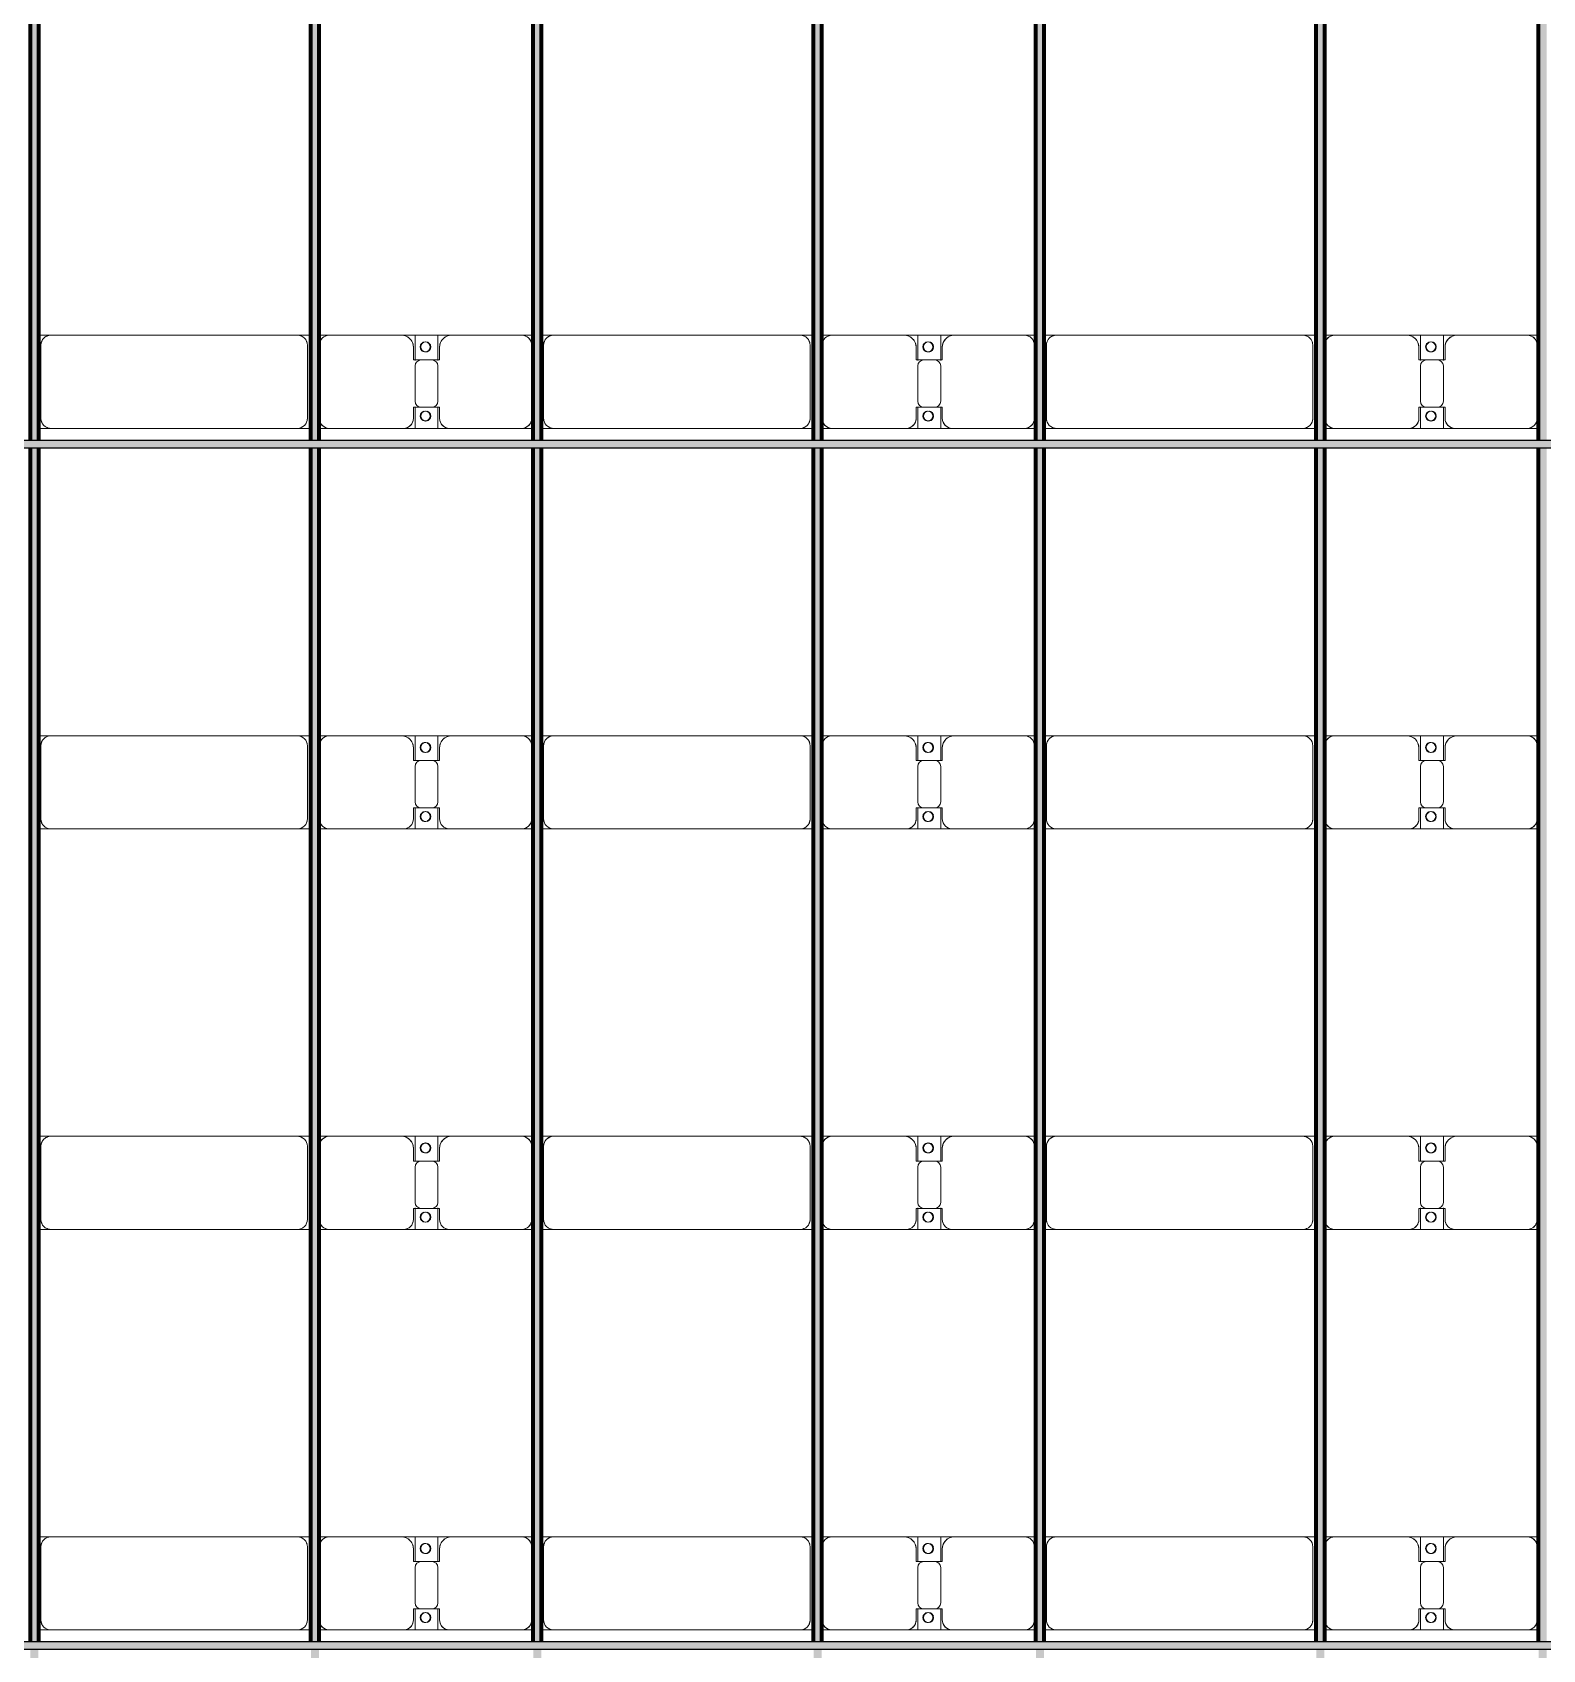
# Model space of a CAD drawing. Header units: millimetres. Extents: x -268744 to 115753, y -96240 to -10461.
# Drawn here: x -209565 to -202024, y -52647 to -44571 of the extents above; entities that cross this region are included whole.
import ezdxf

# ---------------------------------------------------------------- set-up
doc = ezdxf.new("R2010")
doc.units = ezdxf.units.MM
doc.layers.add('A-GENM', color=13, linetype='Continuous', lineweight=9)
doc.layers.add('S-BEAM', color=12, linetype='Continuous', lineweight=9)

# ---------------------------------------------------------------- blocks, each defined once
blk = doc.blocks.new('Dai phao do pin - DẢI PHAO ĐỠ PIN-V10-KHUNG KẾT CẤU BÈ PIN 1')
at = {"layer": 'A-GENM', "color": 7}
for p, q in [((44497.6, 241.6), (44559.7, 241.6)), ((44497.6, 241.6), (44559.7, 241.6)), ((44509.7, 191.6), (44509.7, -173.4)), ((45790.3, 241.6), (44559.7, 241.6)), ((45790.3, 241.6), (45857.6, 241.6)), ((45790.3, 241.6), (45857.6, 241.6)), ((45840.3, -173.4), (45840.3, 191.6)), ((45897.6, 241.6), (45949.7, 241.6)), ((45897.6, 241.6), (45949.7, 241.6)), ((45899.7, 191.6), (45899.7, -173.4)), ((46309.7, 241.6), (45949.7, 241.6)), ((46309.7, 241.6), (46492.2, 241.6)), ((46492.2, 241.6), (46309.7, 241.6)), ((46369.7, 118.2), (46369.7, 181.6)), ((46377.8, 241.6), (46560.3, 241.6)), ((46377.8, 116.2), (46377.8, 241.6)), ((46560.3, 241.6), (46377.8, 241.6)), ((46492.2, 241.6), (46492.2, 116.2)), ((46500.3, 181.6), (46500.3, 118.2)), ((46910.3, 241.6), (46560.3, 241.6)), ((46910.3, 241.6), (46967.6, 241.6)), ((46910.3, 241.6), (46967.6, 241.6)), ((46960.3, -173.4), (46960.3, 191.6)), ((47007.6, 241.6), (47069.7, 241.6)), ((47007.6, 241.6), (47069.7, 241.6)), ((47019.7, 191.6), (47019.7, -173.4)), ((48300.3, 241.6), (47069.7, 241.6)), ((48300.3, 241.6), (48367.6, 241.6)), ((48300.3, 241.6), (48367.6, 241.6)), ((48350.3, -173.4), (48350.3, 191.6)), ((48407.6, 241.6), (48459.7, 241.6)), ((48407.6, 241.6), (48459.7, 241.6)), ((48409.7, 191.6), (48409.7, -173.4)), ((48819.7, 241.6), (48459.7, 241.6)), ((48819.7, 241.6), (49002.2, 241.6)), ((49002.2, 241.6), (48819.7, 241.6)), ((48879.7, 118.2), (48879.7, 181.6)), ((48887.8, 241.6), (49070.3, 241.6)), ((48887.8, 116.2), (48887.8, 241.6)), ((49070.3, 241.6), (48887.8, 241.6)), ((49002.2, 241.6), (49002.2, 116.2)), ((49010.3, 181.6), (49010.3, 118.2)), ((49420.3, 241.6), (49070.3, 241.6)), ((49420.3, 241.6), (49477.6, 241.6)), ((49420.3, 241.6), (49477.6, 241.6)), ((49470.3, -173.4), (49470.3, 191.6)), ((49517.6, 241.6), (49579.7, 241.6)), ((49517.6, 241.6), (49579.7, 241.6)), ((49529.7, 191.6), (49529.7, -173.4)), ((50810.3, 241.6), (49579.7, 241.6)), ((50810.3, 241.6), (50877.6, 241.6)), ((50810.3, 241.6), (50877.6, 241.6)), ((50860.3, -173.4), (50860.3, 191.6)), ((50917.6, 241.6), (50969.7, 241.6)), ((50917.6, 241.6), (50969.7, 241.6)), ((50919.7, 191.6), (50919.7, -173.4)), ((51329.7, 241.6), (50969.7, 241.6)), ((51329.7, 241.6), (51512.2, 241.6)), ((51512.2, 241.6), (51329.7, 241.6)), ((51389.7, 118.2), (51389.7, 181.6)), ((51397.8, 241.6), (51580.3, 241.6)), ((51397.8, 116.2), (51397.8, 241.6)), ((51580.3, 241.6), (51397.8, 241.6)), ((51512.2, 241.6), (51512.2, 116.2)), ((51520.3, 181.6), (51520.3, 118.2)), ((51930.3, 241.6), (51580.3, 241.6)), ((51930.3, 241.6), (51987.6, 241.6)), ((51930.3, 241.6), (51987.6, 241.6)), ((51980.3, -173.4), (51980.3, 191.6)), ((46462.2, 118.2), (46369.7, 118.2)), ((46377.8, 88.2), (46377.8, -88.2)), ((46500.3, 118.2), (46407.8, 118.2)), ((46492.2, -88.2), (46492.2, 88.2)), ((48972.2, 118.2), (48879.7, 118.2)), ((48887.8, 88.2), (48887.8, -88.2)), ((49010.3, 118.2), (48917.8, 118.2)), ((49002.2, -88.2), (49002.2, 88.2)), ((51482.2, 118.2), (51389.7, 118.2)), ((51397.8, 88.2), (51397.8, -88.2)), ((51520.3, 118.2), (51427.8, 118.2)), ((51512.2, -88.2), (51512.2, 88.2)), ((46369.7, -173.4), (46369.7, -118.2)), ((46369.7, -118.2), (46462.2, -118.2)), ((46377.8, -223.4), (46377.8, -116.2)), ((46407.8, -118.2), (46500.3, -118.2)), ((46492.2, -116.2), (46492.2, -223.4)), ((46500.3, -118.2), (46500.3, -173.4)), ((48879.7, -173.4), (48879.7, -118.2)), ((48879.7, -118.2), (48972.2, -118.2)), ((48887.8, -223.4), (48887.8, -116.2)), ((48917.8, -118.2), (49010.3, -118.2)), ((49002.2, -116.2), (49002.2, -223.4)), ((49010.3, -118.2), (49010.3, -173.4)), ((51389.7, -173.4), (51389.7, -118.2)), ((51389.7, -118.2), (51482.2, -118.2)), ((51397.8, -223.4), (51397.8, -116.2)), ((51427.8, -118.2), (51520.3, -118.2)), ((51512.2, -116.2), (51512.2, -223.4)), ((51520.3, -118.2), (51520.3, -173.4)), ((44559.7, -223.4), (44497.6, -223.4)), ((44559.7, -223.4), (44497.6, -223.4)), ((44559.7, -223.4), (45790.3, -223.4)), ((45857.6, -223.4), (45790.3, -223.4)), ((45857.6, -223.4), (45790.3, -223.4)), ((45949.7, -223.4), (45897.6, -223.4)), ((45949.7, -223.4), (45897.6, -223.4)), ((45949.7, -223.4), (46319.7, -223.4)), ((46492.2, -223.4), (46319.7, -223.4)), ((46319.7, -223.4), (46492.2, -223.4)), ((46550.3, -223.4), (46377.8, -223.4)), ((46377.8, -223.4), (46550.3, -223.4)), ((46550.3, -223.4), (46910.3, -223.4)), ((46967.6, -223.4), (46910.3, -223.4)), ((46967.6, -223.4), (46910.3, -223.4)), ((47069.7, -223.4), (47007.6, -223.4)), ((47069.7, -223.4), (47007.6, -223.4)), ((47069.7, -223.4), (48300.3, -223.4)), ((48367.6, -223.4), (48300.3, -223.4)), ((48367.6, -223.4), (48300.3, -223.4)), ((48459.7, -223.4), (48407.6, -223.4)), ((48459.7, -223.4), (48407.6, -223.4)), ((48459.7, -223.4), (48829.7, -223.4)), ((49002.2, -223.4), (48829.7, -223.4)), ((48829.7, -223.4), (49002.2, -223.4)), ((49060.3, -223.4), (48887.8, -223.4)), ((48887.8, -223.4), (49060.3, -223.4)), ((49060.3, -223.4), (49420.3, -223.4)), ((49477.6, -223.4), (49420.3, -223.4)), ((49477.6, -223.4), (49420.3, -223.4)), ((49579.7, -223.4), (49517.6, -223.4)), ((49579.7, -223.4), (49517.6, -223.4)), ((49579.7, -223.4), (50810.3, -223.4)), ((50877.6, -223.4), (50810.3, -223.4)), ((50877.6, -223.4), (50810.3, -223.4)), ((50969.7, -223.4), (50917.6, -223.4)), ((50969.7, -223.4), (50917.6, -223.4)), ((50969.7, -223.4), (51339.7, -223.4)), ((51512.2, -223.4), (51339.7, -223.4)), ((51339.7, -223.4), (51512.2, -223.4)), ((51570.3, -223.4), (51397.8, -223.4)), ((51397.8, -223.4), (51570.3, -223.4)), ((51570.3, -223.4), (51930.3, -223.4)), ((51987.6, -223.4), (51930.3, -223.4)), ((51987.6, -223.4), (51930.3, -223.4))]:
    blk.add_line(p, q, dxfattribs=at)
for centre, radius, start, end in [((44559.7, 191.6), 50, 90, 180), ((44559.7, 191.6), 50, 150, 180), ((44559.7, 191.6), 50, 105, 135), ((45790.3, 191.6), 50, 0, 90), ((45790.3, 191.6), 50, 60, 90), ((45790.3, 191.6), 50, 15, 30), ((45949.7, 191.6), 50, 90, 180), ((45949.7, 191.6), 50, 105, 180), ((46309.7, 181.6), 60, 0, 90), ((46309.7, 181.6), 60, 0, 60), ((46428.6, 183.2), 25, 0, 180), ((46428.6, 183.2), 25, 180, 360), ((46428.6, 183.2), 25, 0, 165), ((46431.4, 183.2), 25, 0, 180), ((46431.4, 183.2), 25, 90, 180), ((46431.4, 183.2), 25, 180, 0), ((46431.4, 183.2), 25, 180, 300), ((46428.6, 183.2), 25, 210, 0), ((46431.4, 183.2), 25, 15, 75), ((46431.4, 183.2), 25, 330, 345), ((46560.3, 181.6), 60, 90, 180), ((46560.3, 181.6), 60, 120, 180), ((46910.3, 191.6), 50, 0, 90), ((46910.3, 191.6), 50, 0, 75), ((47069.7, 191.6), 50, 90, 180), ((47069.7, 191.6), 50, 150, 180), ((47069.7, 191.6), 50, 105, 135), ((48300.3, 191.6), 50, 0, 90), ((48300.3, 191.6), 50, 60, 90), ((48300.3, 191.6), 50, 15, 30), ((48459.7, 191.6), 50, 90, 180), ((48459.7, 191.6), 50, 105, 180), ((48819.7, 181.6), 60, 0, 90), ((48819.7, 181.6), 60, 0, 60), ((48938.6, 183.2), 25, 0, 180), ((48938.6, 183.2), 25, 180, 360), ((48938.6, 183.2), 25, 0, 165), ((48941.4, 183.2), 25, 0, 180), ((48941.4, 183.2), 25, 90, 180), ((48941.4, 183.2), 25, 180, 360), ((48941.4, 183.2), 25, 180, 300), ((48938.6, 183.2), 25, 210, 0), ((48941.4, 183.2), 25, 15, 75), ((48941.4, 183.2), 25, 330, 345), ((49070.3, 181.6), 60, 90, 180), ((49070.3, 181.6), 60, 120, 180), ((49420.3, 191.6), 50, 0, 90), ((49420.3, 191.6), 50, 0, 75), ((49579.7, 191.6), 50, 90, 180), ((49579.7, 191.6), 50, 150, 180), ((49579.7, 191.6), 50, 105, 135), ((50810.3, 191.6), 50, 360, 90), ((50810.3, 191.6), 50, 60, 90), ((50810.3, 191.6), 50, 15, 30), ((50969.7, 191.6), 50, 90, 180), ((50969.7, 191.6), 50, 105, 180), ((51329.7, 181.6), 60, 0, 90), ((51329.7, 181.6), 60, 0, 60), ((51448.6, 183.2), 25, 360, 180), ((51448.6, 183.2), 25, 180, 0), ((51448.6, 183.2), 25, 360, 165), ((51451.4, 183.2), 25, 0, 180), ((51451.4, 183.2), 25, 90, 180), ((51451.4, 183.2), 25, 180, 0), ((51451.4, 183.2), 25, 180, 300), ((51448.6, 183.2), 25, 210, 360), ((51451.4, 183.2), 25, 15, 75), ((51451.4, 183.2), 25, 330, 345), ((51580.3, 181.6), 60, 90, 180), ((51580.3, 181.6), 60, 120, 180), ((51930.3, 191.6), 50, 0, 90), ((51930.3, 191.6), 50, 0, 75), ((46407.8, 88.2), 30, 90, 180), ((46462.2, 88.2), 30, 0, 90), ((48917.8, 88.2), 30, 90, 180), ((48972.2, 88.2), 30, 0, 90), ((51427.8, 88.2), 30, 90, 180), ((51482.2, 88.2), 30, 0, 90), ((46407.8, -88.2), 30, 180, 270), ((46428.6, -161.8), 25, 0, 180), ((46428.6, -161.8), 25, 105, 165), ((46431.4, -161.8), 25, 0, 180), ((46431.4, -161.8), 25, 105, 180), ((46428.6, -161.8), 25, 0, 75), ((46431.4, -161.8), 25, 15, 75), ((46462.2, -88.2), 30, 270, 360), ((48917.8, -88.2), 30, 180, 270), ((48938.6, -161.8), 25, 0, 180), ((48938.6, -161.8), 25, 105, 165), ((48941.4, -161.8), 25, 360, 180), ((48941.4, -161.8), 25, 105, 180), ((48938.6, -161.8), 25, 0, 75), ((48941.4, -161.8), 25, 15, 75), ((48972.2, -88.2), 30, 270, 360), ((51427.8, -88.2), 30, 180, 270), ((51448.6, -161.8), 25, 360, 180), ((51448.6, -161.8), 25, 105, 165), ((51451.4, -161.8), 25, 0, 180), ((51451.4, -161.8), 25, 105, 180), ((51448.6, -161.8), 25, 360, 75), ((51451.4, -161.8), 25, 15, 75), ((51482.2, -88.2), 30, 270, 0), ((44559.7, -173.4), 50, 180, 270), ((44559.7, -173.4), 50, 180, 210), ((44559.7, -173.4), 50, 240, 270), ((45790.3, -173.4), 50, 270, 0), ((45790.3, -173.4), 50, 285, 300), ((45790.3, -173.4), 50, 330, 360), ((45949.7, -173.4), 50, 180, 270), ((45949.7, -173.4), 50, 180, 255), ((46319.7, -173.4), 50, 270, 0), ((46319.7, -173.4), 50, 285, 0), ((46428.6, -161.8), 25, 180, 0), ((46428.6, -161.8), 25, 195, 0), ((46431.4, -161.8), 25, 180, 0), ((46431.4, -161.8), 25, 180, 270), ((46431.4, -161.8), 25, 285, 345), ((46550.3, -173.4), 50, 180, 270), ((46550.3, -173.4), 50, 180, 255), ((46910.3, -173.4), 50, 270, 0), ((46910.3, -173.4), 50, 285, 360), ((47069.7, -173.4), 50, 180, 270), ((47069.7, -173.4), 50, 180, 210), ((47069.7, -173.4), 50, 240, 270), ((48300.3, -173.4), 50, 270, 0), ((48300.3, -173.4), 50, 285, 300), ((48300.3, -173.4), 50, 330, 0), ((48459.7, -173.4), 50, 180, 270), ((48459.7, -173.4), 50, 180, 255), ((48829.7, -173.4), 50, 270, 0), ((48829.7, -173.4), 50, 285, 0), ((48938.6, -161.8), 25, 180, 0), ((48938.6, -161.8), 25, 195, 0), ((48941.4, -161.8), 25, 180, 360), ((48941.4, -161.8), 25, 180, 270), ((48941.4, -161.8), 25, 285, 345), ((49060.3, -173.4), 50, 180, 270), ((49060.3, -173.4), 50, 180, 255), ((49420.3, -173.4), 50, 270, 360), ((49420.3, -173.4), 50, 285, 360), ((49579.7, -173.4), 50, 180, 270), ((49579.7, -173.4), 50, 180, 210), ((49579.7, -173.4), 50, 240, 270), ((50810.3, -173.4), 50, 270, 0), ((50810.3, -173.4), 50, 285, 300), ((50810.3, -173.4), 50, 330, 0), ((50969.7, -173.4), 50, 180, 270), ((50969.7, -173.4), 50, 180, 255), ((51339.7, -173.4), 50, 270, 360), ((51339.7, -173.4), 50, 285, 0), ((51448.6, -161.8), 25, 180, 0), ((51448.6, -161.8), 25, 195, 360), ((51451.4, -161.8), 25, 180, 0), ((51451.4, -161.8), 25, 180, 270), ((51451.4, -161.8), 25, 285, 345), ((51570.3, -173.4), 50, 180, 270), ((51570.3, -173.4), 50, 180, 255), ((51930.3, -173.4), 50, 270, 0), ((51930.3, -173.4), 50, 285, 0)]:
    blk.add_arc(centre, radius, start, end, dxfattribs=at)
blk = doc.blocks.new('Dai phao do pin - DẢI PHAO ĐỠ PIN-V11-KHUNG KẾT CẤU BÈ PIN 1')
at = {"layer": 'A-GENM', "color": 7}
for p, q in [((44497.6, 241.6), (44559.7, 241.6)), ((44497.6, 241.6), (44559.7, 241.6)), ((44509.7, 191.6), (44509.7, -173.4)), ((45790.3, 241.6), (44559.7, 241.6)), ((45790.3, 241.6), (45857.6, 241.6)), ((45790.3, 241.6), (45857.6, 241.6)), ((45840.3, -173.4), (45840.3, 191.6)), ((45897.6, 241.6), (45949.7, 241.6)), ((45897.6, 241.6), (45949.7, 241.6)), ((45899.7, 191.6), (45899.7, -173.4)), ((46309.7, 241.6), (45949.7, 241.6)), ((46309.7, 241.6), (46492.2, 241.6)), ((46492.2, 241.6), (46309.7, 241.6)), ((46369.7, 118.2), (46369.7, 181.6)), ((46377.8, 241.6), (46560.3, 241.6)), ((46377.8, 116.2), (46377.8, 241.6)), ((46560.3, 241.6), (46377.8, 241.6)), ((46492.2, 241.6), (46492.2, 116.2)), ((46500.3, 181.6), (46500.3, 118.2)), ((46910.3, 241.6), (46560.3, 241.6)), ((46910.3, 241.6), (46967.6, 241.6)), ((46910.3, 241.6), (46967.6, 241.6)), ((46960.3, -173.4), (46960.3, 191.6)), ((47007.6, 241.6), (47069.7, 241.6)), ((47007.6, 241.6), (47069.7, 241.6)), ((47019.7, 191.6), (47019.7, -173.4)), ((48300.3, 241.6), (47069.7, 241.6)), ((48300.3, 241.6), (48367.6, 241.6)), ((48300.3, 241.6), (48367.6, 241.6)), ((48350.3, -173.4), (48350.3, 191.6)), ((48407.6, 241.6), (48459.7, 241.6)), ((48407.6, 241.6), (48459.7, 241.6)), ((48409.7, 191.6), (48409.7, -173.4)), ((48819.7, 241.6), (48459.7, 241.6)), ((48819.7, 241.6), (49002.2, 241.6)), ((49002.2, 241.6), (48819.7, 241.6)), ((48879.7, 118.2), (48879.7, 181.6)), ((48887.8, 241.6), (49070.3, 241.6)), ((48887.8, 116.2), (48887.8, 241.6)), ((49070.3, 241.6), (48887.8, 241.6)), ((49002.2, 241.6), (49002.2, 116.2)), ((49010.3, 181.6), (49010.3, 118.2)), ((49420.3, 241.6), (49070.3, 241.6)), ((49420.3, 241.6), (49477.6, 241.6)), ((49420.3, 241.6), (49477.6, 241.6)), ((49470.3, -173.4), (49470.3, 191.6)), ((49517.6, 241.6), (49579.7, 241.6)), ((49517.6, 241.6), (49579.7, 241.6)), ((49529.7, 191.6), (49529.7, -173.4)), ((50810.3, 241.6), (49579.7, 241.6)), ((50810.3, 241.6), (50877.6, 241.6)), ((50810.3, 241.6), (50877.6, 241.6)), ((50860.3, -173.4), (50860.3, 191.6)), ((50917.6, 241.6), (50969.7, 241.6)), ((50917.6, 241.6), (50969.7, 241.6)), ((50919.7, 191.6), (50919.7, -173.4)), ((51329.7, 241.6), (50969.7, 241.6)), ((51329.7, 241.6), (51512.2, 241.6)), ((51512.2, 241.6), (51329.7, 241.6)), ((51389.7, 118.2), (51389.7, 181.6)), ((51397.8, 241.6), (51580.3, 241.6)), ((51397.8, 116.2), (51397.8, 241.6)), ((51580.3, 241.6), (51397.8, 241.6)), ((51512.2, 241.6), (51512.2, 116.2)), ((51520.3, 181.6), (51520.3, 118.2)), ((51930.3, 241.6), (51580.3, 241.6)), ((51930.3, 241.6), (51987.6, 241.6)), ((51930.3, 241.6), (51987.6, 241.6)), ((51980.3, -173.4), (51980.3, 191.6)), ((46462.2, 118.2), (46369.7, 118.2)), ((46377.8, 88.2), (46377.8, -88.2)), ((46500.3, 118.2), (46407.8, 118.2)), ((46492.2, -88.2), (46492.2, 88.2)), ((48972.2, 118.2), (48879.7, 118.2)), ((48887.8, 88.2), (48887.8, -88.2)), ((49010.3, 118.2), (48917.8, 118.2)), ((49002.2, -88.2), (49002.2, 88.2)), ((51482.2, 118.2), (51389.7, 118.2)), ((51397.8, 88.2), (51397.8, -88.2)), ((51520.3, 118.2), (51427.8, 118.2)), ((51512.2, -88.2), (51512.2, 88.2)), ((46369.7, -173.4), (46369.7, -118.2)), ((46369.7, -118.2), (46462.2, -118.2)), ((46377.8, -223.4), (46377.8, -116.2)), ((46407.8, -118.2), (46500.3, -118.2)), ((46492.2, -116.2), (46492.2, -223.4)), ((46500.3, -118.2), (46500.3, -173.4)), ((48879.7, -173.4), (48879.7, -118.2)), ((48879.7, -118.2), (48972.2, -118.2)), ((48887.8, -223.4), (48887.8, -116.2)), ((48917.8, -118.2), (49010.3, -118.2)), ((49002.2, -116.2), (49002.2, -223.4)), ((49010.3, -118.2), (49010.3, -173.4)), ((51389.7, -173.4), (51389.7, -118.2)), ((51389.7, -118.2), (51482.2, -118.2)), ((51397.8, -223.4), (51397.8, -116.2)), ((51427.8, -118.2), (51520.3, -118.2)), ((51512.2, -116.2), (51512.2, -223.4)), ((51520.3, -118.2), (51520.3, -173.4)), ((44559.7, -223.4), (44497.6, -223.4)), ((44559.7, -223.4), (44497.6, -223.4)), ((44559.7, -223.4), (45790.3, -223.4)), ((45857.6, -223.4), (45790.3, -223.4)), ((45857.6, -223.4), (45790.3, -223.4)), ((45949.7, -223.4), (45897.6, -223.4)), ((45949.7, -223.4), (45897.6, -223.4)), ((45949.7, -223.4), (46319.7, -223.4)), ((46492.2, -223.4), (46319.7, -223.4)), ((46319.7, -223.4), (46492.2, -223.4)), ((46550.3, -223.4), (46377.8, -223.4)), ((46377.8, -223.4), (46550.3, -223.4)), ((46550.3, -223.4), (46910.3, -223.4)), ((46967.6, -223.4), (46910.3, -223.4)), ((46967.6, -223.4), (46910.3, -223.4)), ((47069.7, -223.4), (47007.6, -223.4)), ((47069.7, -223.4), (47007.6, -223.4)), ((47069.7, -223.4), (48300.3, -223.4)), ((48367.6, -223.4), (48300.3, -223.4)), ((48367.6, -223.4), (48300.3, -223.4)), ((48459.7, -223.4), (48407.6, -223.4)), ((48459.7, -223.4), (48407.6, -223.4)), ((48459.7, -223.4), (48829.7, -223.4)), ((49002.2, -223.4), (48829.7, -223.4)), ((48829.7, -223.4), (49002.2, -223.4)), ((49060.3, -223.4), (48887.8, -223.4)), ((48887.8, -223.4), (49060.3, -223.4)), ((49060.3, -223.4), (49420.3, -223.4)), ((49477.6, -223.4), (49420.3, -223.4)), ((49477.6, -223.4), (49420.3, -223.4)), ((49579.7, -223.4), (49517.6, -223.4)), ((49579.7, -223.4), (49517.6, -223.4)), ((49579.7, -223.4), (50810.3, -223.4)), ((50877.6, -223.4), (50810.3, -223.4)), ((50877.6, -223.4), (50810.3, -223.4)), ((50969.7, -223.4), (50917.6, -223.4)), ((50969.7, -223.4), (50917.6, -223.4)), ((50969.7, -223.4), (51339.7, -223.4)), ((51512.2, -223.4), (51339.7, -223.4)), ((51339.7, -223.4), (51512.2, -223.4)), ((51570.3, -223.4), (51397.8, -223.4)), ((51397.8, -223.4), (51570.3, -223.4)), ((51570.3, -223.4), (51930.3, -223.4)), ((51987.6, -223.4), (51930.3, -223.4)), ((51987.6, -223.4), (51930.3, -223.4))]:
    blk.add_line(p, q, dxfattribs=at)
for centre, radius, start, end in [((44559.7, 191.6), 50, 90, 180), ((44559.7, 191.6), 50, 150, 180), ((44559.7, 191.6), 50, 105, 135), ((45790.3, 191.6), 50, 0, 90), ((45790.3, 191.6), 50, 60, 90), ((45790.3, 191.6), 50, 15, 30), ((45949.7, 191.6), 50, 90, 180), ((45949.7, 191.6), 50, 105, 180), ((46309.7, 181.6), 60, 0, 90), ((46309.7, 181.6), 60, 0, 60), ((46428.6, 183.2), 25, 0, 180), ((46428.6, 183.2), 25, 180, 360), ((46428.6, 183.2), 25, 0, 165), ((46431.4, 183.2), 25, 0, 180), ((46431.4, 183.2), 25, 90, 180), ((46431.4, 183.2), 25, 180, 0), ((46431.4, 183.2), 25, 180, 300), ((46428.6, 183.2), 25, 210, 0), ((46431.4, 183.2), 25, 15, 75), ((46431.4, 183.2), 25, 330, 345), ((46560.3, 181.6), 60, 90, 180), ((46560.3, 181.6), 60, 120, 180), ((46910.3, 191.6), 50, 0, 90), ((46910.3, 191.6), 50, 0, 75), ((47069.7, 191.6), 50, 90, 180), ((47069.7, 191.6), 50, 150, 180), ((47069.7, 191.6), 50, 105, 135), ((48300.3, 191.6), 50, 0, 90), ((48300.3, 191.6), 50, 60, 90), ((48300.3, 191.6), 50, 15, 30), ((48459.7, 191.6), 50, 90, 180), ((48459.7, 191.6), 50, 105, 180), ((48819.7, 181.6), 60, 0, 90), ((48819.7, 181.6), 60, 0, 60), ((48938.6, 183.2), 25, 0, 180), ((48938.6, 183.2), 25, 180, 360), ((48938.6, 183.2), 25, 0, 165), ((48941.4, 183.2), 25, 0, 180), ((48941.4, 183.2), 25, 90, 180), ((48941.4, 183.2), 25, 180, 360), ((48941.4, 183.2), 25, 180, 300), ((48938.6, 183.2), 25, 210, 0), ((48941.4, 183.2), 25, 15, 75), ((48941.4, 183.2), 25, 330, 345), ((49070.3, 181.6), 60, 90, 180), ((49070.3, 181.6), 60, 120, 180), ((49420.3, 191.6), 50, 0, 90), ((49420.3, 191.6), 50, 0, 75), ((49579.7, 191.6), 50, 90, 180), ((49579.7, 191.6), 50, 150, 180), ((49579.7, 191.6), 50, 105, 135), ((50810.3, 191.6), 50, 360, 90), ((50810.3, 191.6), 50, 60, 90), ((50810.3, 191.6), 50, 15, 30), ((50969.7, 191.6), 50, 90, 180), ((50969.7, 191.6), 50, 105, 180), ((51329.7, 181.6), 60, 0, 90), ((51329.7, 181.6), 60, 0, 60), ((51448.6, 183.2), 25, 360, 180), ((51448.6, 183.2), 25, 180, 0), ((51448.6, 183.2), 25, 360, 165), ((51451.4, 183.2), 25, 0, 180), ((51451.4, 183.2), 25, 90, 180), ((51451.4, 183.2), 25, 180, 0), ((51451.4, 183.2), 25, 180, 300), ((51448.6, 183.2), 25, 210, 360), ((51451.4, 183.2), 25, 15, 75), ((51451.4, 183.2), 25, 330, 345), ((51580.3, 181.6), 60, 90, 180), ((51580.3, 181.6), 60, 120, 180), ((51930.3, 191.6), 50, 0, 90), ((51930.3, 191.6), 50, 0, 75), ((46407.8, 88.2), 30, 90, 180), ((46462.2, 88.2), 30, 0, 90), ((48917.8, 88.2), 30, 90, 180), ((48972.2, 88.2), 30, 0, 90), ((51427.8, 88.2), 30, 90, 180), ((51482.2, 88.2), 30, 0, 90), ((46407.8, -88.2), 30, 180, 270), ((46428.6, -161.8), 25, 0, 180), ((46428.6, -161.8), 25, 105, 165), ((46431.4, -161.8), 25, 0, 180), ((46431.4, -161.8), 25, 105, 180), ((46428.6, -161.8), 25, 0, 75), ((46431.4, -161.8), 25, 15, 75), ((46462.2, -88.2), 30, 270, 360), ((48917.8, -88.2), 30, 180, 270), ((48938.6, -161.8), 25, 0, 180), ((48938.6, -161.8), 25, 105, 165), ((48941.4, -161.8), 25, 360, 180), ((48941.4, -161.8), 25, 105, 180), ((48938.6, -161.8), 25, 0, 75), ((48941.4, -161.8), 25, 15, 75), ((48972.2, -88.2), 30, 270, 360), ((51427.8, -88.2), 30, 180, 270), ((51448.6, -161.8), 25, 360, 180), ((51448.6, -161.8), 25, 105, 165), ((51451.4, -161.8), 25, 0, 180), ((51451.4, -161.8), 25, 105, 180), ((51448.6, -161.8), 25, 360, 75), ((51451.4, -161.8), 25, 15, 75), ((51482.2, -88.2), 30, 270, 0), ((44559.7, -173.4), 50, 180, 270), ((44559.7, -173.4), 50, 180, 210), ((44559.7, -173.4), 50, 240, 270), ((45790.3, -173.4), 50, 270, 0), ((45790.3, -173.4), 50, 285, 300), ((45790.3, -173.4), 50, 330, 360), ((45949.7, -173.4), 50, 180, 270), ((45949.7, -173.4), 50, 180, 255), ((46319.7, -173.4), 50, 270, 0), ((46319.7, -173.4), 50, 285, 0), ((46428.6, -161.8), 25, 180, 0), ((46428.6, -161.8), 25, 195, 0), ((46431.4, -161.8), 25, 180, 0), ((46431.4, -161.8), 25, 180, 270), ((46431.4, -161.8), 25, 285, 345), ((46550.3, -173.4), 50, 180, 270), ((46550.3, -173.4), 50, 180, 255), ((46910.3, -173.4), 50, 270, 0), ((46910.3, -173.4), 50, 285, 360), ((47069.7, -173.4), 50, 180, 270), ((47069.7, -173.4), 50, 180, 210), ((47069.7, -173.4), 50, 240, 270), ((48300.3, -173.4), 50, 270, 0), ((48300.3, -173.4), 50, 285, 300), ((48300.3, -173.4), 50, 330, 0), ((48459.7, -173.4), 50, 180, 270), ((48459.7, -173.4), 50, 180, 255), ((48829.7, -173.4), 50, 270, 0), ((48829.7, -173.4), 50, 285, 0), ((48938.6, -161.8), 25, 180, 0), ((48938.6, -161.8), 25, 195, 0), ((48941.4, -161.8), 25, 180, 360), ((48941.4, -161.8), 25, 180, 270), ((48941.4, -161.8), 25, 285, 345), ((49060.3, -173.4), 50, 180, 270), ((49060.3, -173.4), 50, 180, 255), ((49420.3, -173.4), 50, 270, 360), ((49420.3, -173.4), 50, 285, 360), ((49579.7, -173.4), 50, 180, 270), ((49579.7, -173.4), 50, 180, 210), ((49579.7, -173.4), 50, 240, 270), ((50810.3, -173.4), 50, 270, 0), ((50810.3, -173.4), 50, 285, 300), ((50810.3, -173.4), 50, 330, 0), ((50969.7, -173.4), 50, 180, 270), ((50969.7, -173.4), 50, 180, 255), ((51339.7, -173.4), 50, 270, 360), ((51339.7, -173.4), 50, 285, 0), ((51448.6, -161.8), 25, 180, 0), ((51448.6, -161.8), 25, 195, 360), ((51451.4, -161.8), 25, 180, 0), ((51451.4, -161.8), 25, 180, 270), ((51451.4, -161.8), 25, 285, 345), ((51570.3, -173.4), 50, 180, 270), ((51570.3, -173.4), 50, 180, 255), ((51930.3, -173.4), 50, 270, 0), ((51930.3, -173.4), 50, 285, 0)]:
    blk.add_arc(centre, radius, start, end, dxfattribs=at)
blk = doc.blocks.new('Dai phao do pin - DẢI PHAO ĐỠ PIN-V12-KHUNG KẾT CẤU BÈ PIN 1')
at = {"layer": 'A-GENM', "color": 7}
for p, q in [((44497.6, 241.6), (44559.7, 241.6)), ((44497.6, 241.6), (44559.7, 241.6)), ((44509.7, 191.6), (44509.7, -173.4)), ((45790.3, 241.6), (44559.7, 241.6)), ((45790.3, 241.6), (45857.6, 241.6)), ((45790.3, 241.6), (45857.6, 241.6)), ((45840.3, -173.4), (45840.3, 191.6)), ((45897.6, 241.6), (45949.7, 241.6)), ((45897.6, 241.6), (45949.7, 241.6)), ((45899.7, 191.6), (45899.7, -173.4)), ((46309.7, 241.6), (45949.7, 241.6)), ((46309.7, 241.6), (46492.2, 241.6)), ((46492.2, 241.6), (46309.7, 241.6)), ((46369.7, 118.2), (46369.7, 181.6)), ((46377.8, 241.6), (46560.3, 241.6)), ((46377.8, 116.2), (46377.8, 241.6)), ((46560.3, 241.6), (46377.8, 241.6)), ((46492.2, 241.6), (46492.2, 116.2)), ((46500.3, 181.6), (46500.3, 118.2)), ((46910.3, 241.6), (46560.3, 241.6)), ((46910.3, 241.6), (46967.6, 241.6)), ((46910.3, 241.6), (46967.6, 241.6)), ((46960.3, -173.4), (46960.3, 191.6)), ((47007.6, 241.6), (47069.7, 241.6)), ((47007.6, 241.6), (47069.7, 241.6)), ((47019.7, 191.6), (47019.7, -173.4)), ((48300.3, 241.6), (47069.7, 241.6)), ((48300.3, 241.6), (48367.6, 241.6)), ((48300.3, 241.6), (48367.6, 241.6)), ((48350.3, -173.4), (48350.3, 191.6)), ((48407.6, 241.6), (48459.7, 241.6)), ((48407.6, 241.6), (48459.7, 241.6)), ((48409.7, 191.6), (48409.7, -173.4)), ((48819.7, 241.6), (48459.7, 241.6)), ((48819.7, 241.6), (49002.2, 241.6)), ((49002.2, 241.6), (48819.7, 241.6)), ((48879.7, 118.2), (48879.7, 181.6)), ((48887.8, 241.6), (49070.3, 241.6)), ((48887.8, 116.2), (48887.8, 241.6)), ((49070.3, 241.6), (48887.8, 241.6)), ((49002.2, 241.6), (49002.2, 116.2)), ((49010.3, 181.6), (49010.3, 118.2)), ((49420.3, 241.6), (49070.3, 241.6)), ((49420.3, 241.6), (49477.6, 241.6)), ((49420.3, 241.6), (49477.6, 241.6)), ((49470.3, -173.4), (49470.3, 191.6)), ((49517.6, 241.6), (49579.7, 241.6)), ((49517.6, 241.6), (49579.7, 241.6)), ((49529.7, 191.6), (49529.7, -173.4)), ((50810.3, 241.6), (49579.7, 241.6)), ((50810.3, 241.6), (50877.6, 241.6)), ((50810.3, 241.6), (50877.6, 241.6)), ((50860.3, -173.4), (50860.3, 191.6)), ((50917.6, 241.6), (50969.7, 241.6)), ((50917.6, 241.6), (50969.7, 241.6)), ((50919.7, 191.6), (50919.7, -173.4)), ((51329.7, 241.6), (50969.7, 241.6)), ((51329.7, 241.6), (51512.2, 241.6)), ((51512.2, 241.6), (51329.7, 241.6)), ((51389.7, 118.2), (51389.7, 181.6)), ((51397.8, 241.6), (51580.3, 241.6)), ((51397.8, 116.2), (51397.8, 241.6)), ((51580.3, 241.6), (51397.8, 241.6)), ((51512.2, 241.6), (51512.2, 116.2)), ((51520.3, 181.6), (51520.3, 118.2)), ((51930.3, 241.6), (51580.3, 241.6)), ((51930.3, 241.6), (51987.6, 241.6)), ((51930.3, 241.6), (51987.6, 241.6)), ((51980.3, -173.4), (51980.3, 191.6)), ((46462.2, 118.2), (46369.7, 118.2)), ((46377.8, 88.2), (46377.8, -88.2)), ((46500.3, 118.2), (46407.8, 118.2)), ((46492.2, -88.2), (46492.2, 88.2)), ((48972.2, 118.2), (48879.7, 118.2)), ((48887.8, 88.2), (48887.8, -88.2)), ((49010.3, 118.2), (48917.8, 118.2)), ((49002.2, -88.2), (49002.2, 88.2)), ((51482.2, 118.2), (51389.7, 118.2)), ((51397.8, 88.2), (51397.8, -88.2)), ((51520.3, 118.2), (51427.8, 118.2)), ((51512.2, -88.2), (51512.2, 88.2)), ((46369.7, -173.4), (46369.7, -118.2)), ((46369.7, -118.2), (46462.2, -118.2)), ((46377.8, -223.4), (46377.8, -116.2)), ((46407.8, -118.2), (46500.3, -118.2)), ((46492.2, -116.2), (46492.2, -223.4)), ((46500.3, -118.2), (46500.3, -173.4)), ((48879.7, -173.4), (48879.7, -118.2)), ((48879.7, -118.2), (48972.2, -118.2)), ((48887.8, -223.4), (48887.8, -116.2)), ((48917.8, -118.2), (49010.3, -118.2)), ((49002.2, -116.2), (49002.2, -223.4)), ((49010.3, -118.2), (49010.3, -173.4)), ((51389.7, -173.4), (51389.7, -118.2)), ((51389.7, -118.2), (51482.2, -118.2)), ((51397.8, -223.4), (51397.8, -116.2)), ((51427.8, -118.2), (51520.3, -118.2)), ((51512.2, -116.2), (51512.2, -223.4)), ((51520.3, -118.2), (51520.3, -173.4)), ((44559.7, -223.4), (44497.6, -223.4)), ((44559.7, -223.4), (44497.6, -223.4)), ((44559.7, -223.4), (45790.3, -223.4)), ((45857.6, -223.4), (45790.3, -223.4)), ((45857.6, -223.4), (45790.3, -223.4)), ((45949.7, -223.4), (45897.6, -223.4)), ((45949.7, -223.4), (45897.6, -223.4)), ((45949.7, -223.4), (46319.7, -223.4)), ((46492.2, -223.4), (46319.7, -223.4)), ((46319.7, -223.4), (46492.2, -223.4)), ((46550.3, -223.4), (46377.8, -223.4)), ((46377.8, -223.4), (46550.3, -223.4)), ((46550.3, -223.4), (46910.3, -223.4)), ((46967.6, -223.4), (46910.3, -223.4)), ((46967.6, -223.4), (46910.3, -223.4)), ((47069.7, -223.4), (47007.6, -223.4)), ((47069.7, -223.4), (47007.6, -223.4)), ((47069.7, -223.4), (48300.3, -223.4)), ((48367.6, -223.4), (48300.3, -223.4)), ((48367.6, -223.4), (48300.3, -223.4)), ((48459.7, -223.4), (48407.6, -223.4)), ((48459.7, -223.4), (48407.6, -223.4)), ((48459.7, -223.4), (48829.7, -223.4)), ((49002.2, -223.4), (48829.7, -223.4)), ((48829.7, -223.4), (49002.2, -223.4)), ((49060.3, -223.4), (48887.8, -223.4)), ((48887.8, -223.4), (49060.3, -223.4)), ((49060.3, -223.4), (49420.3, -223.4)), ((49477.6, -223.4), (49420.3, -223.4)), ((49477.6, -223.4), (49420.3, -223.4)), ((49579.7, -223.4), (49517.6, -223.4)), ((49579.7, -223.4), (49517.6, -223.4)), ((49579.7, -223.4), (50810.3, -223.4)), ((50877.6, -223.4), (50810.3, -223.4)), ((50877.6, -223.4), (50810.3, -223.4)), ((50969.7, -223.4), (50917.6, -223.4)), ((50969.7, -223.4), (50917.6, -223.4)), ((50969.7, -223.4), (51339.7, -223.4)), ((51512.2, -223.4), (51339.7, -223.4)), ((51339.7, -223.4), (51512.2, -223.4)), ((51570.3, -223.4), (51397.8, -223.4)), ((51397.8, -223.4), (51570.3, -223.4)), ((51570.3, -223.4), (51930.3, -223.4)), ((51987.6, -223.4), (51930.3, -223.4)), ((51987.6, -223.4), (51930.3, -223.4))]:
    blk.add_line(p, q, dxfattribs=at)
for centre, radius, start, end in [((44559.7, 191.6), 50, 90, 180), ((44559.7, 191.6), 50, 150, 180), ((44559.7, 191.6), 50, 105, 135), ((45790.3, 191.6), 50, 0, 90), ((45790.3, 191.6), 50, 60, 90), ((45790.3, 191.6), 50, 15, 30), ((45949.7, 191.6), 50, 90, 180), ((45949.7, 191.6), 50, 105, 180), ((46309.7, 181.6), 60, 0, 90), ((46309.7, 181.6), 60, 0, 60), ((46428.6, 183.2), 25, 0, 180), ((46428.6, 183.2), 25, 180, 360), ((46428.6, 183.2), 25, 0, 165), ((46431.4, 183.2), 25, 0, 180), ((46431.4, 183.2), 25, 90, 180), ((46431.4, 183.2), 25, 180, 0), ((46431.4, 183.2), 25, 180, 300), ((46428.6, 183.2), 25, 210, 0), ((46431.4, 183.2), 25, 15, 75), ((46431.4, 183.2), 25, 330, 345), ((46560.3, 181.6), 60, 90, 180), ((46560.3, 181.6), 60, 120, 180), ((46910.3, 191.6), 50, 0, 90), ((46910.3, 191.6), 50, 0, 75), ((47069.7, 191.6), 50, 90, 180), ((47069.7, 191.6), 50, 150, 180), ((47069.7, 191.6), 50, 105, 135), ((48300.3, 191.6), 50, 0, 90), ((48300.3, 191.6), 50, 60, 90), ((48300.3, 191.6), 50, 15, 30), ((48459.7, 191.6), 50, 90, 180), ((48459.7, 191.6), 50, 105, 180), ((48819.7, 181.6), 60, 0, 90), ((48819.7, 181.6), 60, 0, 60), ((48938.6, 183.2), 25, 0, 180), ((48938.6, 183.2), 25, 180, 360), ((48938.6, 183.2), 25, 0, 165), ((48941.4, 183.2), 25, 0, 180), ((48941.4, 183.2), 25, 90, 180), ((48941.4, 183.2), 25, 180, 360), ((48941.4, 183.2), 25, 180, 300), ((48938.6, 183.2), 25, 210, 0), ((48941.4, 183.2), 25, 15, 75), ((48941.4, 183.2), 25, 330, 345), ((49070.3, 181.6), 60, 90, 180), ((49070.3, 181.6), 60, 120, 180), ((49420.3, 191.6), 50, 0, 90), ((49420.3, 191.6), 50, 0, 75), ((49579.7, 191.6), 50, 90, 180), ((49579.7, 191.6), 50, 150, 180), ((49579.7, 191.6), 50, 105, 135), ((50810.3, 191.6), 50, 360, 90), ((50810.3, 191.6), 50, 60, 90), ((50810.3, 191.6), 50, 15, 30), ((50969.7, 191.6), 50, 90, 180), ((50969.7, 191.6), 50, 105, 180), ((51329.7, 181.6), 60, 0, 90), ((51329.7, 181.6), 60, 0, 60), ((51448.6, 183.2), 25, 360, 180), ((51448.6, 183.2), 25, 180, 0), ((51448.6, 183.2), 25, 360, 165), ((51451.4, 183.2), 25, 0, 180), ((51451.4, 183.2), 25, 90, 180), ((51451.4, 183.2), 25, 180, 0), ((51451.4, 183.2), 25, 180, 300), ((51448.6, 183.2), 25, 210, 360), ((51451.4, 183.2), 25, 15, 75), ((51451.4, 183.2), 25, 330, 345), ((51580.3, 181.6), 60, 90, 180), ((51580.3, 181.6), 60, 120, 180), ((51930.3, 191.6), 50, 0, 90), ((51930.3, 191.6), 50, 0, 75), ((46407.8, 88.2), 30, 90, 180), ((46462.2, 88.2), 30, 0, 90), ((48917.8, 88.2), 30, 90, 180), ((48972.2, 88.2), 30, 0, 90), ((51427.8, 88.2), 30, 90, 180), ((51482.2, 88.2), 30, 0, 90), ((46407.8, -88.2), 30, 180, 270), ((46428.6, -161.8), 25, 0, 180), ((46428.6, -161.8), 25, 105, 165), ((46431.4, -161.8), 25, 0, 180), ((46431.4, -161.8), 25, 105, 180), ((46428.6, -161.8), 25, 0, 75), ((46431.4, -161.8), 25, 15, 75), ((46462.2, -88.2), 30, 270, 360), ((48917.8, -88.2), 30, 180, 270), ((48938.6, -161.8), 25, 0, 180), ((48938.6, -161.8), 25, 105, 165), ((48941.4, -161.8), 25, 360, 180), ((48941.4, -161.8), 25, 105, 180), ((48938.6, -161.8), 25, 0, 75), ((48941.4, -161.8), 25, 15, 75), ((48972.2, -88.2), 30, 270, 360), ((51427.8, -88.2), 30, 180, 270), ((51448.6, -161.8), 25, 360, 180), ((51448.6, -161.8), 25, 105, 165), ((51451.4, -161.8), 25, 0, 180), ((51451.4, -161.8), 25, 105, 180), ((51448.6, -161.8), 25, 360, 75), ((51451.4, -161.8), 25, 15, 75), ((51482.2, -88.2), 30, 270, 0), ((44559.7, -173.4), 50, 180, 270), ((44559.7, -173.4), 50, 180, 210), ((44559.7, -173.4), 50, 240, 270), ((45790.3, -173.4), 50, 270, 0), ((45790.3, -173.4), 50, 285, 300), ((45790.3, -173.4), 50, 330, 360), ((45949.7, -173.4), 50, 180, 270), ((45949.7, -173.4), 50, 180, 255), ((46319.7, -173.4), 50, 270, 0), ((46319.7, -173.4), 50, 285, 0), ((46428.6, -161.8), 25, 180, 0), ((46428.6, -161.8), 25, 195, 0), ((46431.4, -161.8), 25, 180, 0), ((46431.4, -161.8), 25, 180, 270), ((46431.4, -161.8), 25, 285, 345), ((46550.3, -173.4), 50, 180, 270), ((46550.3, -173.4), 50, 180, 255), ((46910.3, -173.4), 50, 270, 0), ((46910.3, -173.4), 50, 285, 360), ((47069.7, -173.4), 50, 180, 270), ((47069.7, -173.4), 50, 180, 210), ((47069.7, -173.4), 50, 240, 270), ((48300.3, -173.4), 50, 270, 0), ((48300.3, -173.4), 50, 285, 300), ((48300.3, -173.4), 50, 330, 0), ((48459.7, -173.4), 50, 180, 270), ((48459.7, -173.4), 50, 180, 255), ((48829.7, -173.4), 50, 270, 0), ((48829.7, -173.4), 50, 285, 0), ((48938.6, -161.8), 25, 180, 0), ((48938.6, -161.8), 25, 195, 0), ((48941.4, -161.8), 25, 180, 360), ((48941.4, -161.8), 25, 180, 270), ((48941.4, -161.8), 25, 285, 345), ((49060.3, -173.4), 50, 180, 270), ((49060.3, -173.4), 50, 180, 255), ((49420.3, -173.4), 50, 270, 360), ((49420.3, -173.4), 50, 285, 360), ((49579.7, -173.4), 50, 180, 270), ((49579.7, -173.4), 50, 180, 210), ((49579.7, -173.4), 50, 240, 270), ((50810.3, -173.4), 50, 270, 0), ((50810.3, -173.4), 50, 285, 300), ((50810.3, -173.4), 50, 330, 0), ((50969.7, -173.4), 50, 180, 270), ((50969.7, -173.4), 50, 180, 255), ((51339.7, -173.4), 50, 270, 360), ((51339.7, -173.4), 50, 285, 0), ((51448.6, -161.8), 25, 180, 0), ((51448.6, -161.8), 25, 195, 360), ((51451.4, -161.8), 25, 180, 0), ((51451.4, -161.8), 25, 180, 270), ((51451.4, -161.8), 25, 285, 345), ((51570.3, -173.4), 50, 180, 270), ((51570.3, -173.4), 50, 180, 255), ((51930.3, -173.4), 50, 270, 0), ((51930.3, -173.4), 50, 285, 0)]:
    blk.add_arc(centre, radius, start, end, dxfattribs=at)
blk = doc.blocks.new('Dầm C52 - Hộp 40x60-V24-KHUNG KẾT CẤU BÈ PIN 1')
at = {"layer": 'S-BEAM', "lineweight": 25}
blk.add_hatch(color=4, dxfattribs=at).paths.add_polyline_path([(-145811, -20), (145811, -20), (145811, 20), (-145811, 20)])
at = {"layer": 'S-BEAM', "color": 4, "lineweight": 25}
for p, q in [((-145811, 20), (145811, 20)), ((145811, -20), (-145811, -20))]:
    blk.add_line(p, q, dxfattribs=at)
blk = doc.blocks.new('Dầm C52 - Hộp 40x60-V26-KHUNG KẾT CẤU BÈ PIN 1')
at = {"layer": 'S-BEAM', "lineweight": 25}
h = blk.add_hatch(color=4, dxfattribs=at)
h.paths.add_polyline_path([(-145811, -20), (-73437.3, -15.7), (-73437.3, 20), (-145811, 20), (-145811, -15.7)])
h.paths.add_polyline_path([(-72237.3, -20), (-593.6, -15.7), (-593.6, 20), (-72237.3, 20), (-72237.3, -15.7)])
h.paths.add_polyline_path([(606.4, -20), (72250.2, -15.7), (72250.2, 20), (606.4, 20), (606.4, -15.7)])
h.paths.add_polyline_path([(73450.2, -20), (144462.7, -15.7), (144462.7, 20), (73450.2, 20), (73450.2, -15.7)])
h.paths.add_polyline_path([(145662.7, -20), (145811, -15.7), (145811, 20), (145662.7, 20), (145662.7, -15.7)])
at = {"layer": 'S-BEAM', "color": 4, "lineweight": 25}
for p, q in [((-145811, 20), (-73437.3, 20)), ((-73437.3, -20), (-145811, -20))]:
    blk.add_line(p, q, dxfattribs=at)
blk = doc.blocks.new('Dầm C52 - Dầm C52-V2-KHUNG KẾT CẤU BÈ PIN 1')
at = {"layer": 'S-BEAM', "lineweight": 140}
h = blk.add_hatch(color=1, dxfattribs=at)
h.paths.add_polyline_path([(-25480.9, 20), (-25480.9, -20), (-25440.9, -20), (-25440.9, 20)])
h.paths.add_polyline_path([(-25400.9, 20), (-25400.9, -20), (-19440.9, -20), (-19443, 20), (-24983.5, 20)])
h.paths.add_polyline_path([(-19400.9, 20), (-19400.9, -20), (-13440.9, -20), (-13440.9, 20), (-18519.6, 20)])
h.paths.add_polyline_path([(-13400.9, -20), (-7440.9, -20), (-7440.9, 20), (-13400.9, 20)])
h.paths.add_polyline_path([(-7400.9, 20), (-7400.9, -20), (-1440.9, -20), (-1440.9, 20), (-6515.3, 20)])
h.paths.add_polyline_path([(-1400.9, 20), (-1400.9, -20), (4559.1, -20), (4559.1, 20), (-974.9, 20)])
h.paths.add_polyline_path([(4599.1, -20), (10559.1, -20), (10559.1, 20), (4599.1, 20)])
h.paths.add_polyline_path([(10599.1, -20), (16559.1, -20), (16559.1, 20), (10599.1, 20)])
h.paths.add_polyline_path([(16599.1, 20), (16599.1, -20), (22559.1, -20), (22559.1, 20), (17493.2, 20)])
h.paths.add_polyline_path([(22599.1, 20), (22599.1, -20), (25259.1, -20), (25259.1, 20), (23033.7, 20)])
h.paths.add_polyline_path([(25299.1, -20), (25480.9, -20), (25480.9, 20), (25299.1, 20)])
at = {"layer": 'S-BEAM', "color": 1, "lineweight": 140}
for p, q in [((-7400.9, 20), (-1440.9, 20)), ((-1400.9, 20), (4559.1, 20)), ((-1440.9, -20), (-7400.9, -20)), ((4559.1, -20), (-1400.9, -20))]:
    blk.add_line(p, q, dxfattribs=at)
blk = doc.blocks.new('Dầm C52 - Dầm C52-102503-KHUNG KẾT CẤU BÈ PIN 1')
at = {"layer": 'S-BEAM', "lineweight": 140}
h = blk.add_hatch(color=1, dxfattribs=at)
h.paths.add_polyline_path([(-25480.9, 20), (-25480.9, -20), (-25440.9, -20), (-25440.9, 20)])
h.paths.add_polyline_path([(-25400.9, 20), (-25400.9, -20), (-19440.9, -20), (-19443, 20), (-24983.5, 20)])
h.paths.add_polyline_path([(-19400.9, 20), (-19400.9, -20), (-13440.9, -20), (-13440.9, 20), (-17596.2, 20)])
h.paths.add_polyline_path([(-13400.9, -20), (-7440.9, -20), (-7440.9, 20), (-13400.9, 20)])
h.paths.add_polyline_path([(-7400.9, -20), (-1440.9, -20), (-1440.9, 20), (-7400.9, 20)])
h.paths.add_polyline_path([(-1400.9, -20), (4559.1, -20), (4559.1, 20), (-1400.9, 20)])
h.paths.add_polyline_path([(4599.1, -20), (10559.1, -20), (10559.1, 20), (4599.1, 20)])
h.paths.add_polyline_path([(10599.1, 20), (10599.1, -20), (16559.1, -20), (16559.1, 20), (11952.8, 20)])
h.paths.add_polyline_path([(16599.1, -20), (22559.1, -20), (22559.1, 20), (16599.1, 20)])
h.paths.add_polyline_path([(22599.1, -20), (25259.1, -20), (25259.1, 20), (22599.1, 20)])
h.paths.add_polyline_path([(25299.1, -20), (25441.8, -20), (25441.8, 20), (25299.1, 20)])
at = {"layer": 'S-BEAM', "color": 1, "lineweight": 140}
for p, q in [((-7400.9, 20), (-1440.9, 20)), ((-1400.9, 20), (4559.1, 20)), ((-1440.9, -20), (-7400.9, -20)), ((4559.1, -20), (-1400.9, -20))]:
    blk.add_line(p, q, dxfattribs=at)
blk = doc.blocks.new('Dầm C52 - Dầm C52-V20-KHUNG KẾT CẤU BÈ PIN 1')
at = {"layer": 'S-BEAM', "lineweight": 140}
h = blk.add_hatch(color=1, dxfattribs=at)
h.paths.add_polyline_path([(-25480.9, 20), (-25480.9, -20), (-25440.9, -20), (-25440.9, 20)])
h.paths.add_polyline_path([(-25400.9, 1.6), (-25400.9, -20), (-19440.9, -20), (-19443, 20), (-25400.9, 20)])
h.paths.add_polyline_path([(-19400.9, -20), (-13440.9, -20), (-13440.9, 20), (-19400.9, 20), (-19400.9, 1.6)])
h.paths.add_polyline_path([(-13400.9, 1.6), (-13400.9, -20), (-7440.9, -20), (-7440.9, 20), (-13400.9, 20)])
h.paths.add_polyline_path([(-7400.9, 20), (-7400.9, -20), (-1440.9, -20), (-1440.9, 20), (-6515.3, 20)])
h.paths.add_polyline_path([(-1400.9, 1.6), (-1400.9, -20), (4559.1, -20), (4559.1, 20), (-1400.9, 20)])
h.paths.add_polyline_path([(4599.1, 1.6), (4599.1, -20), (10559.1, -20), (10559.1, 20), (4599.1, 20)])
h.paths.add_polyline_path([(10599.1, 20), (10599.1, -20), (16559.1, -20), (16559.1, 20), (11029.4, 20)])
h.paths.add_polyline_path([(16599.1, 20), (16599.1, -20), (22559.1, -20), (22559.1, 20), (17493.2, 20)])
h.paths.add_polyline_path([(22599.1, 1.6), (22599.1, -20), (25259.1, -20), (25259.1, 20), (22599.1, 20)])
h.paths.add_polyline_path([(25299.1, -20), (25441.8, -20), (25441.8, 20), (25299.1, 20), (25299.1, 1.6)])
at = {"layer": 'S-BEAM', "color": 1, "lineweight": 140}
for p, q in [((-7400.9, 20), (-1440.9, 20)), ((-1400.9, 20), (4559.1, 20)), ((-1440.9, -20), (-7400.9, -20)), ((4559.1, -20), (-1400.9, -20))]:
    blk.add_line(p, q, dxfattribs=at)
blk = doc.blocks.new('Dầm C52 - Dầm C52-V1-KHUNG KẾT CẤU BÈ PIN 1')
at = {"layer": 'S-BEAM', "lineweight": 140}
h = blk.add_hatch(color=1, dxfattribs=at)
h.paths.add_polyline_path([(-25480.9, 20), (-25480.9, -20), (-25440.9, -20), (-25445.2, 20)])
h.paths.add_polyline_path([(-25400.9, -20), (-19440.9, -20), (-19443, 20), (-25400.9, 20)])
h.paths.add_polyline_path([(-19400.9, 20), (-19400.9, -20), (-13440.9, -20), (-13440.9, 20), (-18981.3, 20)])
h.paths.add_polyline_path([(-13400.9, -20), (-7440.9, -20), (-7440.9, 20), (-13400.9, 20)])
h.paths.add_polyline_path([(-7400.9, 20), (-7400.9, -20), (-1440.9, -20), (-1440.9, 20), (-6977, 20)])
h.paths.add_polyline_path([(-1400.9, -20), (4559.1, -20), (4559.1, 20), (-1400.9, 20)])
h.paths.add_polyline_path([(4599.1, 20), (4599.1, -20), (10559.1, -20), (10559.1, 20), (5027.2, 20)])
h.paths.add_polyline_path([(10599.1, -20), (16559.1, -20), (16559.1, 20), (10599.1, 20)])
h.paths.add_polyline_path([(16599.1, 20), (16599.1, -20), (22559.1, -20), (22559.1, 20), (17031.5, 20)])
h.paths.add_polyline_path([(22599.1, -20), (25259.1, -20), (25259.1, 20), (22599.1, 20)])
h.paths.add_polyline_path([(25299.1, -20), (25480.9, -20), (25480.9, 20), (25299.1, 20)])
at = {"layer": 'S-BEAM', "color": 1, "lineweight": 140}
for p, q in [((-7400.9, 20), (-1440.9, 20)), ((-1400.9, 20), (4559.1, 20))]:
    blk.add_line(p, q, dxfattribs=at)
blk = doc.blocks.new('be pin 1_rvt-1-KHUNG KẾT CẤU BÈ PIN 1')
at = {"layer": 'A-GENM', "lineweight": 9}
for name, p in [('Dai phao do pin - DẢI PHAO ĐỠ PIN-V12-KHUNG KẾT CẤU BÈ PIN 1', (-254031.8, -46324.7)), ('Dai phao do pin - DẢI PHAO ĐỠ PIN-V11-KHUNG KẾT CẤU BÈ PIN 1', (-254031.8, -48324.7)), ('Dai phao do pin - DẢI PHAO ĐỠ PIN-V11-KHUNG KẾT CẤU BÈ PIN 1', (-254031.8, -50324.7)), ('Dai phao do pin - DẢI PHAO ĐỠ PIN-V10-KHUNG KẾT CẤU BÈ PIN 1', (-254031.8, -52324.7))]:
    blk.add_blockref(name, p, dxfattribs=at)
at = {"layer": 'S-BEAM', "lineweight": 9, "rotation": 90.00000000032618}
for name, p in [('Dầm C52 - Dầm C52-V2-KHUNG KẾT CẤU BÈ PIN 1', (-209554.1, -45205.6)), ('Dầm C52 - Dầm C52-102503-KHUNG KẾT CẤU BÈ PIN 1', (-208154.1, -45205.6)), ('Dầm C52 - Dầm C52-V2-KHUNG KẾT CẤU BÈ PIN 1', (-207044.1, -45205.6)), ('Dầm C52 - Dầm C52-102503-KHUNG KẾT CẤU BÈ PIN 1', (-205644.1, -45205.6)), ('Dầm C52 - Dầm C52-V2-KHUNG KẾT CẤU BÈ PIN 1', (-204534.1, -45205.6)), ('Dầm C52 - Dầm C52-V20-KHUNG KẾT CẤU BÈ PIN 1', (-203134.1, -45205.6)), ('Dầm C52 - Dầm C52-V1-KHUNG KẾT CẤU BÈ PIN 1', (-202024.1, -45205.6))]:
    blk.add_blockref(name, p, dxfattribs=at)
at = {"layer": 'S-BEAM', "lineweight": 9}
for name, p in [('Dầm C52 - Hộp 40x60-V26-KHUNG KẾT CẤU BÈ PIN 1', (-110896.7, -46626.5)), ('Dầm C52 - Hộp 40x60-V24-KHUNG KẾT CẤU BÈ PIN 1', (-110896.7, -52626.5))]:
    blk.add_blockref(name, p, dxfattribs=at)

msp = doc.modelspace()

# ---------------------------------------------------------------- block references
at = {"lineweight": 5}
msp.add_blockref('be pin 1_rvt-1-KHUNG KẾT CẤU BÈ PIN 1', (0, 0), dxfattribs=at)

doc.saveas('drawing.dxf')
